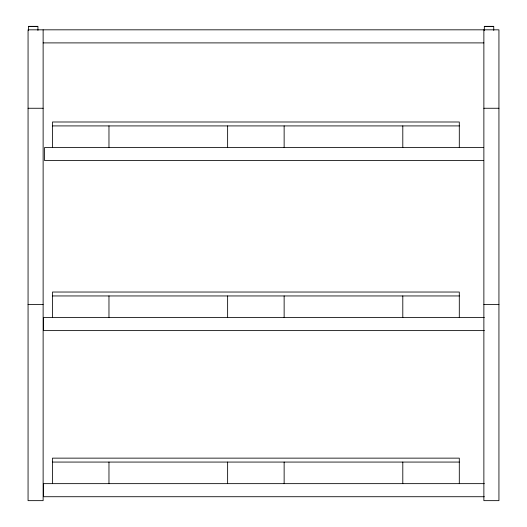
<?xml version="1.0" encoding="UTF-8"?>
<svg xmlns="http://www.w3.org/2000/svg" width="527" height="527" viewBox="0 0 527 527"><rect width="100%" height="100%" fill="white"/><g stroke="black" fill="none" stroke-linecap="round" stroke-linejoin="round"><path stroke-width="0.79" d="M28.893 26.561L37.555 26.561M484.695 26.561L493.364 26.561M43.128 42.898L483.872 42.898M28.063 108.259L43.128 108.259M483.872 108.259L498.937 108.259M52.469 125.913L459.3 125.913M483.674 147.501L44.584 147.501L44.584 160.577L483.674 160.577M52.469 295.95L459.3 295.95M28.063 304.454L43.128 304.454M483.872 304.454L498.937 304.454M484.339 317.531L43.603 317.531L43.603 330.613L484.339 330.613M52.469 462.067L459.3 462.067M484.339 483.648L43.603 483.648L43.603 496.724L484.339 496.724M493.74 30.434L493.74 26.35L484.32 26.35L484.32 30.434M483.872 29.822L483.872 500.65L498.937 500.65L498.937 29.822L28.063 29.822L28.063 500.65L43.128 500.65L43.128 29.822M459.3 147.501L459.3 121.994L52.469 121.994L52.469 147.501M459.3 317.531L459.3 292.03L52.469 292.03L52.469 317.531M459.3 483.648L459.3 458.141L52.469 458.141L52.469 483.648M402.799 125.913L402.799 147.501M402.799 295.95L402.799 317.531M402.799 462.067L402.799 483.648M284.139 125.913L284.139 147.501M284.139 295.95L284.139 317.531M284.139 462.067L284.139 483.648M227.631 125.913L227.631 147.501M227.631 295.95L227.631 317.531M227.631 462.067L227.631 483.648M108.97 125.913L108.97 147.501M108.97 295.95L108.97 317.531M108.97 462.067L108.97 483.648M37.931 30.434L37.931 26.35L28.517 26.35L28.517 30.434"/></g></svg>
